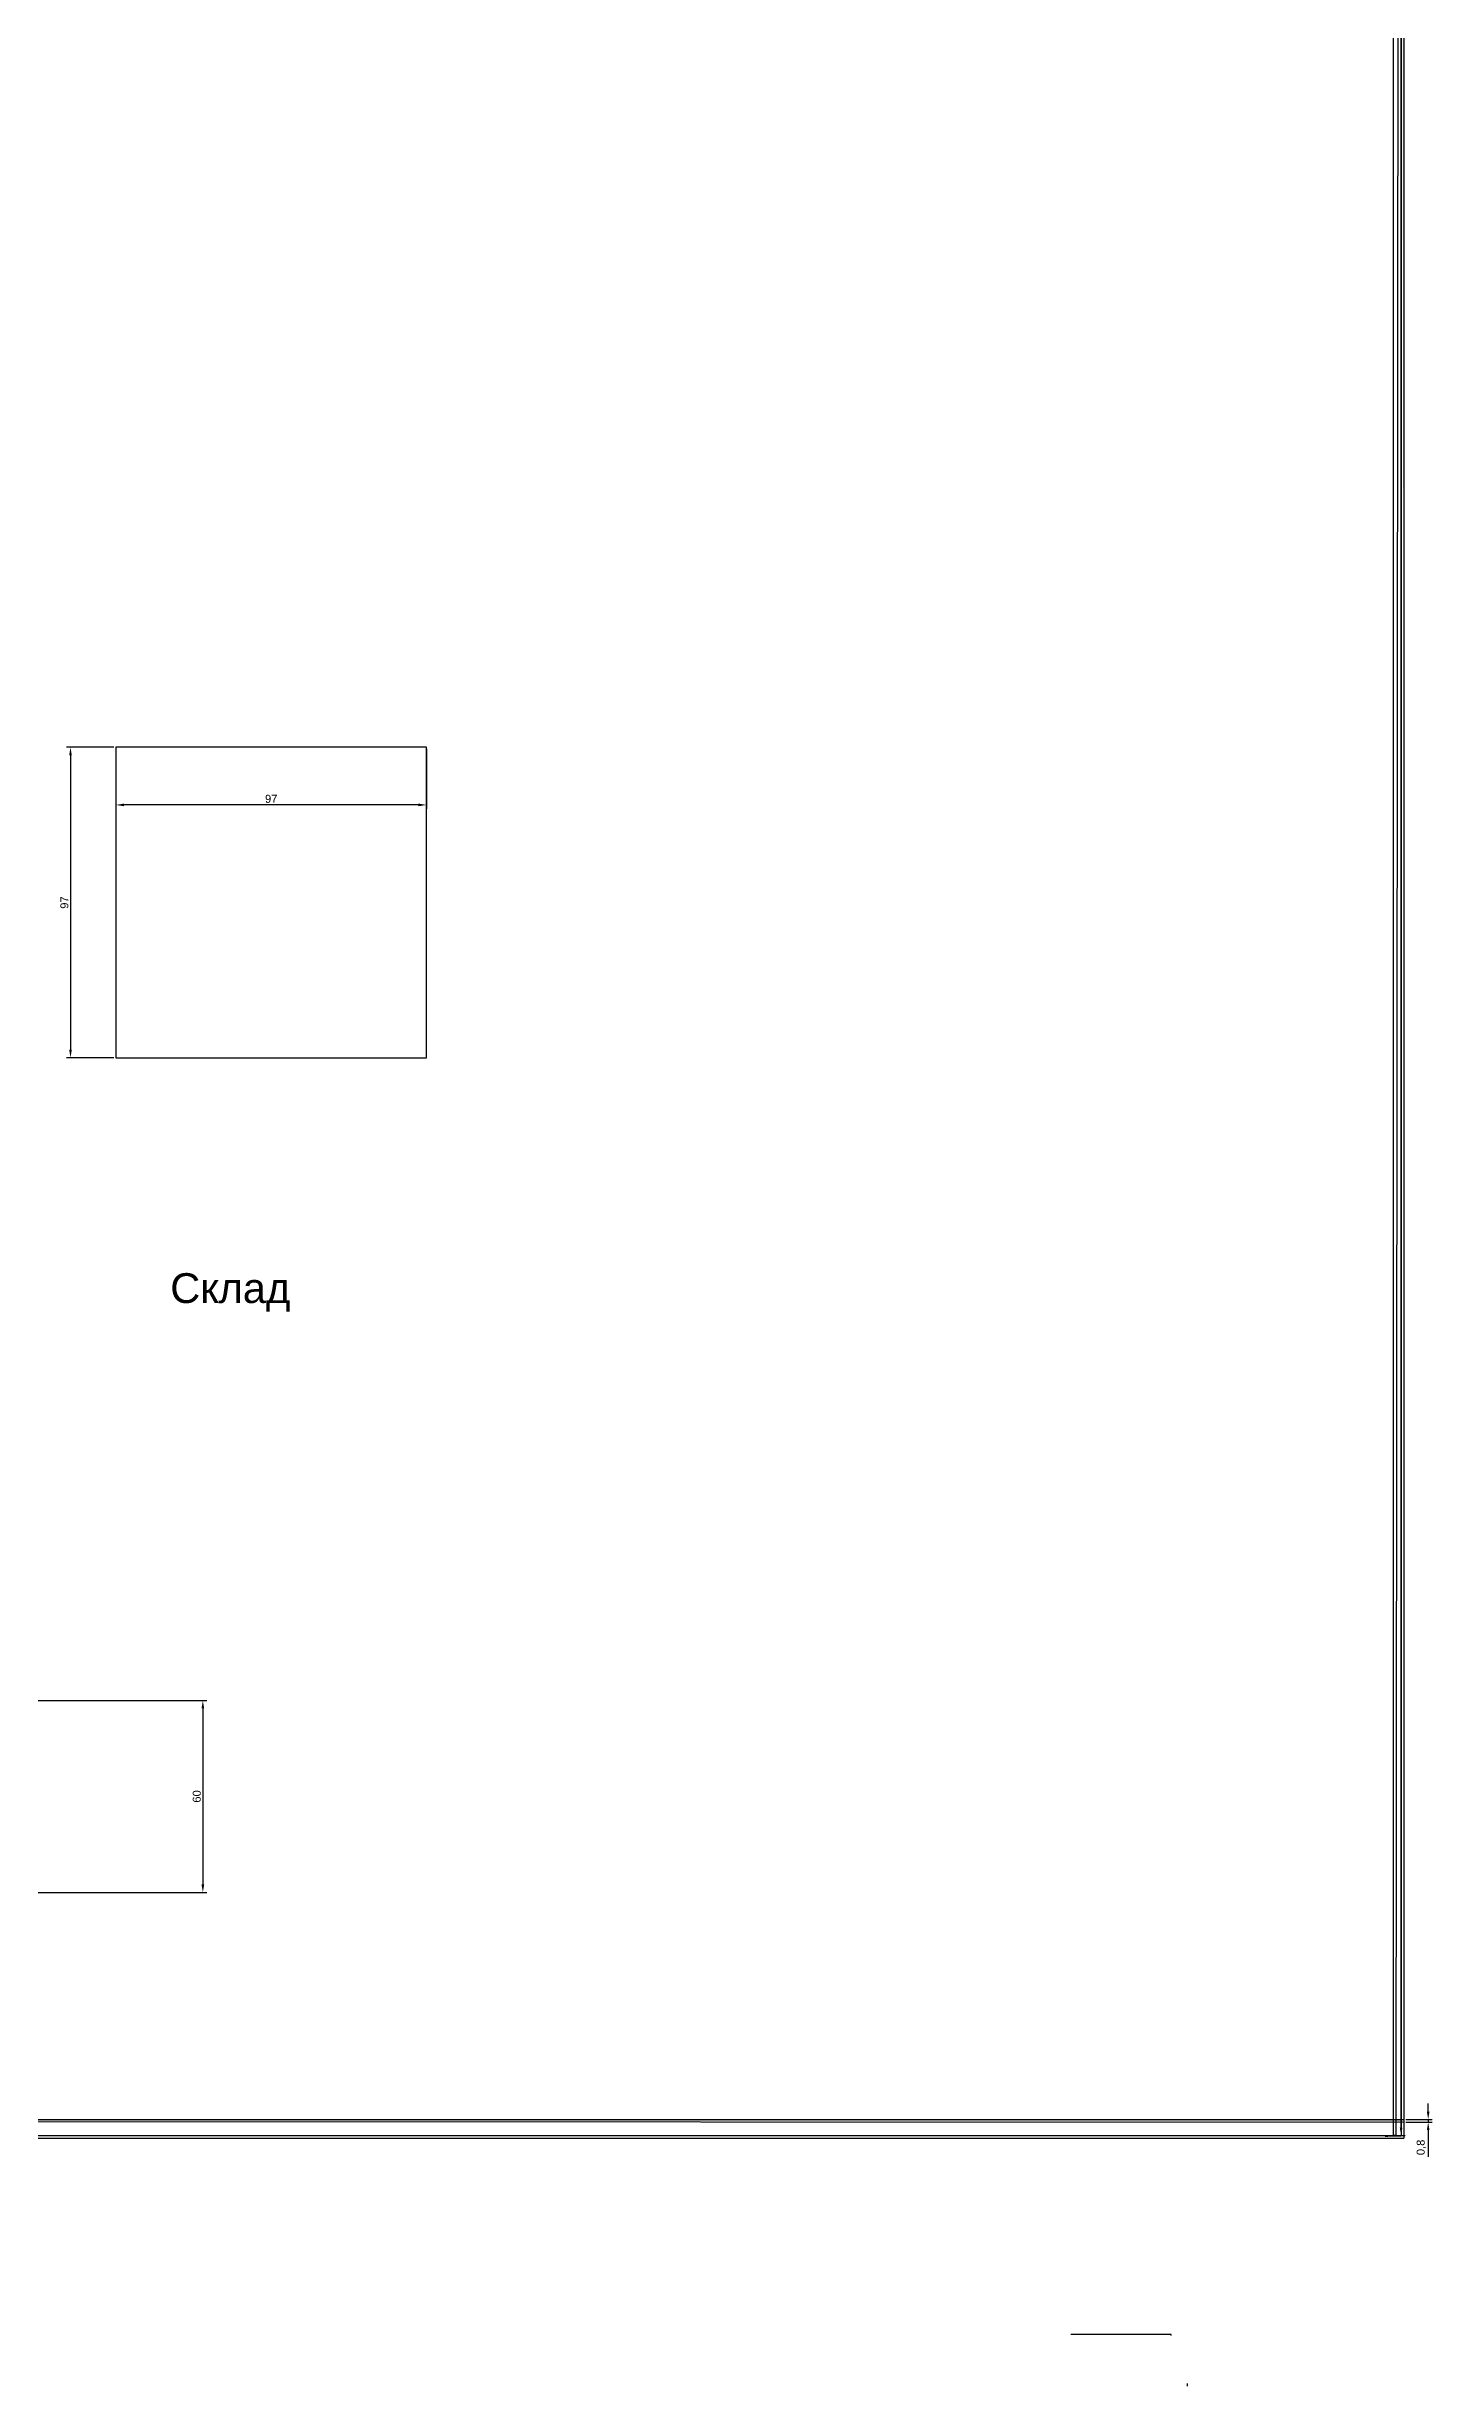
# Model space of a CAD drawing. Header units: millimetres. Extents: x -421232 to -208838, y -725150 to -360128.
# Drawn here: x -209271 to -208838, y -362785 to -362054 of the extents above; entities that cross this region are included whole.
import ezdxf

# ---------------------------------------------------------------- set-up
doc = ezdxf.new("R2010")
doc.units = ezdxf.units.MM
doc.styles.get("Standard").update_dxf_attribs({"font": 'arial.ttf'})
doc.dimstyles.new('ISO-25', dxfattribs={"dimtxt": 2.5, "dimasz": 2.5, "dimexe": 1.25, "dimexo": 0.625, "dimtad": 1, "dimtxsty": 'Standard', "dimcen": 2.5, "dimadec": 0, "dimazin": 0, "dimtfac": 1, "dimtmove": 0, "dimatfit": 3, "dimfxl": 1, "dimarcsym": 0})

# ---------------------------------------------------------------- blocks, each defined once
blk = doc.blocks.new('*D13')
at = {"color": 0, "lineweight": -2, "transparency": 16777216}
for p, q in [((-209274.55, -362570.4), (-209221.28, -362570.4)), ((-209222.53, -362572.9), (-209222.53, -362627.9)), ((-209274.55, -362630.4), (-209221.28, -362630.4))]:
    blk.add_line(p, q, dxfattribs=at)
at = {"color": 0, "transparency": 16777216}
for points in [[(-209222.95, -362572.9), (-209222.11, -362572.9), (-209222.53, -362570.4)], [(-209222.95, -362627.9), (-209222.11, -362627.9), (-209222.53, -362630.4)]]:
    blk.add_solid(points, dxfattribs=at)
at = {"layer": 'Defpoints', "color": 0, "transparency": 16777216}
for p in [(-209275.17, -362570.4), (-209275.17, -362630.4), (-209222.53, -362630.4)]:
    blk.add_point(p, dxfattribs=at)
at = {"color": 0, "transparency": 16777216, "insert": (-209224.43, -362600.4), "char_height": 2.5, "attachment_point": 5, "rotation": 90}
blk.add_mtext('60', dxfattribs=at)
blk = doc.blocks.new('*D23')
at = {"color": 0, "lineweight": -2, "transparency": 16777216}
for p, q in [((-209250.3, -362272.6), (-209265.14, -362272.6)), ((-209263.89, -362275.1), (-209263.89, -362367.1)), ((-209250.3, -362369.6), (-209265.14, -362369.6))]:
    blk.add_line(p, q, dxfattribs=at)
at = {"color": 0, "transparency": 16777216}
for points in [[(-209264.31, -362275.1), (-209263.48, -362275.1), (-209263.89, -362272.6)], [(-209264.31, -362367.1), (-209263.48, -362367.1), (-209263.89, -362369.6)]]:
    blk.add_solid(points, dxfattribs=at)
at = {"layer": 'Defpoints', "color": 0, "transparency": 16777216}
for p in [(-209249.68, -362272.6, -910.33), (-209263.89, -362369.6), (-209249.68, -362369.6, -910.33)]:
    blk.add_point(p, dxfattribs=at)
at = {"color": 0, "transparency": 16777216, "insert": (-209265.79, -362321.1), "char_height": 2.5, "attachment_point": 5, "rotation": 90}
blk.add_mtext('97', dxfattribs=at)
blk = doc.blocks.new('*D24')
at = {"color": 0, "lineweight": -2, "transparency": 16777216}
for p, q in [((-209249.68, -362273.22), (-209249.68, -362291.85)), ((-209152.68, -362273.22), (-209152.68, -362291.85)), ((-209155.18, -362290.6), (-209247.18, -362290.6))]:
    blk.add_line(p, q, dxfattribs=at)
at = {"color": 0, "transparency": 16777216}
for points in [[(-209247.18, -362290.18), (-209247.18, -362291.01), (-209249.68, -362290.6)], [(-209155.18, -362290.18), (-209155.18, -362291.01), (-209152.68, -362290.6)]]:
    blk.add_solid(points, dxfattribs=at)
at = {"layer": 'Defpoints', "color": 0, "transparency": 16777216}
for p in [(-209249.68, -362272.6, -910.33), (-209152.68, -362272.6, -910.33), (-209249.68, -362290.6)]:
    blk.add_point(p, dxfattribs=at)
at = {"color": 0, "transparency": 16777216, "insert": (-209201.18, -362288.7), "char_height": 2.5, "attachment_point": 5}
blk.add_mtext('97', dxfattribs=at)
blk = doc.blocks.new('*D47')
at = {"color": 0, "lineweight": -2, "transparency": 16777216}
for p, q in [((-208839.62, -362698.86), (-208839.62, -362696.36)), ((-208846.59, -362701.36), (-208838.37, -362701.36)), ((-208846.59, -362702.16), (-208838.37, -362702.16)), ((-208839.62, -362701.36), (-208839.62, -362702.16)), ((-208839.62, -362704.66), (-208839.62, -362712.96))]:
    blk.add_line(p, q, dxfattribs=at)
at = {"color": 0, "transparency": 16777216}
for points in [[(-208840.03, -362698.86), (-208839.2, -362698.86), (-208839.62, -362701.36)], [(-208840.03, -362704.66), (-208839.2, -362704.66), (-208839.62, -362702.16)]]:
    blk.add_solid(points, dxfattribs=at)
at = {"layer": 'Defpoints', "color": 0, "transparency": 16777216}
for p in [(-208847.22, -362701.36), (-208847.22, -362702.16), (-208839.62, -362702.16)]:
    blk.add_point(p, dxfattribs=at)
at = {"color": 0, "transparency": 16777216, "insert": (-208841.74, -362710.06), "char_height": 2.5, "attachment_point": 5, "rotation": 90}
blk.add_mtext('0,8', dxfattribs=at)
blk = doc.blocks.new('*D55')
at = {"color": 0, "lineweight": -2, "transparency": 16777216}
for p, q in [((-208848.64, -360901.36), (-208849.33, -360901.36)), ((-208848.08, -362703.86), (-208848.08, -360903.86)), ((-208848.99, -362706.36), (-208846.83, -362706.36))]:
    blk.add_line(p, q, dxfattribs=at)
at = {"color": 0, "transparency": 16777216}
for points in [[(-208848.5, -360903.86), (-208847.66, -360903.86), (-208848.08, -360901.36)], [(-208848.5, -362703.86), (-208847.66, -362703.86), (-208848.08, -362706.36)]]:
    blk.add_solid(points, dxfattribs=at)
at = {"layer": 'Defpoints', "color": 0, "transparency": 16777216}
for p in [(-208848.08, -360901.36), (-208848.02, -360901.36), (-208849.62, -362706.36, 58.48)]:
    blk.add_point(p, dxfattribs=at)
at = {"color": 0, "transparency": 16777216, "insert": (-208849.98, -361803.86), "char_height": 2.5, "attachment_point": 5, "rotation": 90}
blk.add_mtext('1805', dxfattribs=at)

msp = doc.modelspace()

# ---------------------------------------------------------------- hatches: boundary and pattern name
h = msp.add_hatch()
h.set_pattern_fill('ANSI35', color=256)
edge = h.paths.add_edge_path()
edge.add_line((-208848.017, -360901.356), (-208848.017, -362701.356))
edge.add_line((-208847.217, -360901.356), (-208847.217, -362701.356))
h = msp.add_hatch()
h.set_pattern_fill('ANSI35', color=256)
edge = h.paths.add_edge_path()
edge.add_line((-210848.017, -362701.356), (-208848.017, -362701.356))
edge.add_line((-210848.017, -362701.356), (-208847.217, -362702.156))
h = msp.add_hatch()
h.set_pattern_fill('ANSI35', color=256)
edge = h.paths.add_edge_path()
edge.add_line((-210848.017, -362701.356), (-208848.017, -362701.356))
edge.add_line((-210848.017, -362701.356), (-208847.217, -362702.156))

# ---------------------------------------------------------------- linework, layer by layer
for p, q in [((-208850.417, -362706.356, -1.6), (-208850.417, -360900.361, -1.6)), ((-208849.617, -362706.356, 58.48), (-208848.017, -360901.356)), ((-208848.017, -360901.356), (-208848.017, -362701.356)), ((-208847.217, -360901.356), (-208847.217, -362701.356)), ((-210849.617, -362706.356, -1.6), (-208849.617, -362706.356, -1.6)), ((-210848.017, -362701.356), (-208848.017, -362701.356)), ((-210848.017, -362701.356, -1.6), (-208847.217, -362702.156)), ((-208848.017, -362706.581), (-208853.017, -362706.581)), ((-208853.017, -362706.581), (-208852.217, -362706.581)), ((-208852.217, -362706.581), (-208849.617, -362706.356, -1.6)), ((-208849.617, -362706.356, -1.6), (-208850.417, -362706.356, -1.6)), ((-208849.617, -362706.356, -1.6), (-208847.23, -362706.356, -1.6)), ((-208849.617, -362706.356, -1.6), (-208849.617, -362706.356, 58.48)), ((-208848.017, -362701.356), (-208847.217, -362701.356)), ((-208848.017, -362701.356), (-208848.017, -362706.581)), ((-208847.23, -362706.356, -1.6), (-208847.266, -362707.156, -1.6)), ((-208847.217, -362702.156), (-208847.23, -362706.356, -1.6)), ((-208847.217, -362701.356), (-208847.217, -362702.156)), ((-210849.617, -362707.156, -1.6), (-208849.617, -362707.156, -1.6)), ((-208849.617, -362707.156, -1.6), (-208847.266, -362707.156, -1.6)), ((-208919.93, -362768.472), (-208951.311, -362768.472)), ((-208919.93, -362768.874), (-208919.93, -362768.472)), ((-208919.93, -362768.874), (-208919.93, -362768.874)), ((-208919.93, -362768.874), (-208919.93, -362768.874)), ((-208914.93, -362783.874), (-208914.93, -362784.674))]:
    msp.add_line(p, q)
at = {"elevation": -1.323}
msp.add_lwpolyline([(-209152.678, -362272.6), (-209249.678, -362272.6), (-209249.678, -362369.6), (-209152.678, -362369.6)], close=True, dxfattribs=at)

# ---------------------------------------------------------------- texts
msp.add_text('Склад', height=9.318).set_placement((-209232.73, -362446.231, 909.012))

# ---------------------------------------------------------------- dimensions: what is measured, and where the dimension line sits
for base, p1, p2, picture, middle in [((-208848.079, -360901.356), (-208849.617, -362706.356, 58.48), (-208848.017, -360901.356), '*D55', (-208849.98, -361803.856)), ((-209263.892, -362369.6, 1.597), (-209249.678, -362272.6, -908.737), (-209249.678, -362369.6, -908.737), '*D23', (-209265.793, -362321.1, 1.597)), ((-209222.53, -362630.399), (-209275.172, -362570.399), (-209275.172, -362630.399), '*D13', (-209224.431, -362600.399)), ((-208839.615, -362702.156), (-208847.217, -362701.356), (-208847.217, -362702.156), '*D47', (-208841.743, -362710.059))]:
    dim = msp.add_linear_dim(base=base, p1=p1, p2=p2, angle=90, dimstyle='ISO-25')
    dim.commit()
    dim.dimension.update_dxf_attribs({"geometry": picture, "text_midpoint": middle})
dim = msp.add_linear_dim(base=(-209249.678, -362290.597), p1=(-209152.678, -362272.6, -910.334), p2=(-209249.678, -362272.6, -910.334), dimstyle='ISO-25')
dim.commit()
dim.dimension.update_dxf_attribs({"geometry": '*D24', "text_midpoint": (-209201.178, -362288.696)})

doc.saveas('drawing.dxf')
